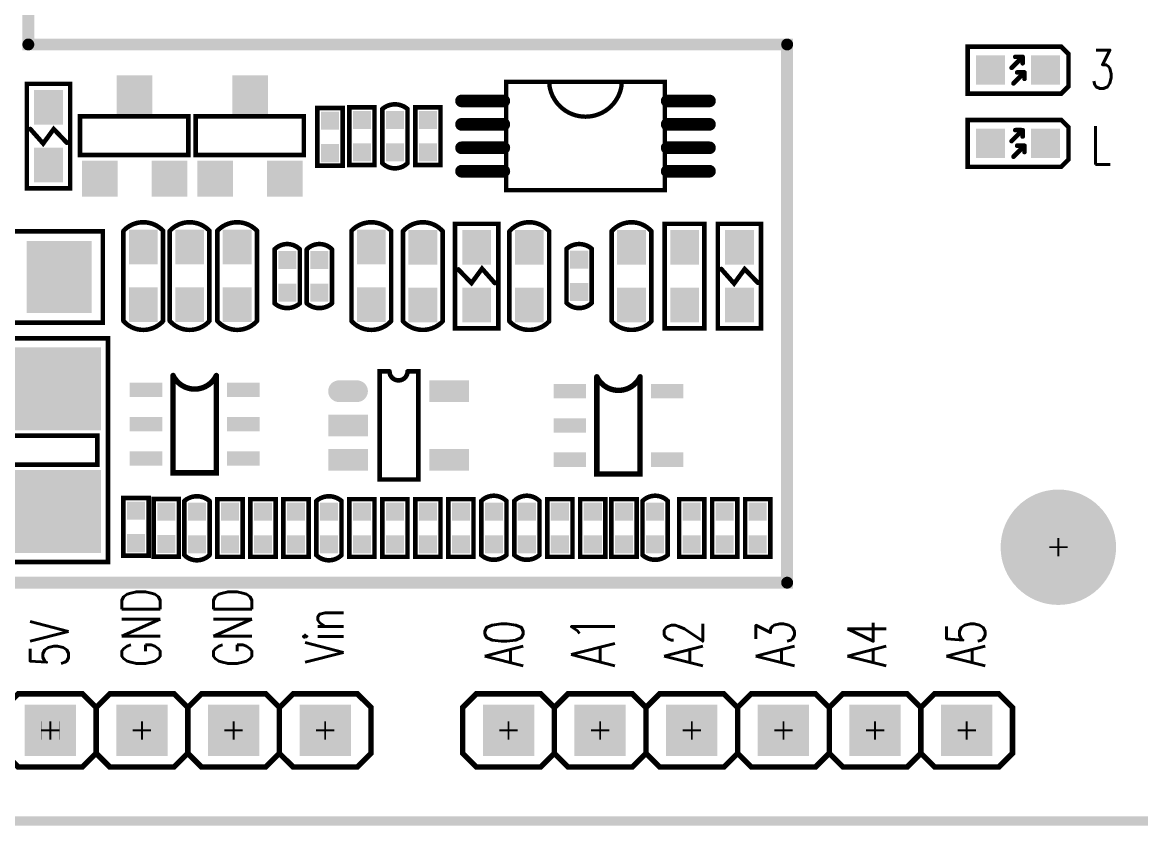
# Model space of a CAD drawing. Extents: x -3 to 111, y -1 to 54.
# Drawn here: x 37.22 to 68.22, y -0.13 to 22.15 of the extents above; entities that cross this region are included whole.
import ezdxf

# ---------------------------------------------------------------- set-up
doc = ezdxf.new("R2010")
doc.units = 0
for name, color, linetype in [('2D_LINE_126', 2, 'CONTINUOUS'), ('BOARD_OUTLINE_00', 254, 'CONTINUOUS'), ('DRIL_NPLTE_THRU_01', 176, 'CONTINUOUS'), ('DRIL_NPLTE_THRU_02', 23, 'CONTINUOUS'), ('DRIL_NPLTE_THRU_03', 6, 'CONTINUOUS'), ('DRIL_NPLTE_THRU_04', 176, 'CONTINUOUS'), ('DRIL_PLTE_THRU_01', 176, 'CONTINUOUS'), ('DRIL_PLTE_THRU_02', 23, 'CONTINUOUS'), ('DRIL_PLTE_THRU_03', 6, 'CONTINUOUS'), ('DRIL_PLTE_THRU_04', 176, 'CONTINUOUS'), ('DRIL_SYMBOL', 254, 'CONTINUOUS'), ('PADS_BOT', 254, 'CONTINUOUS'), ('PADS_INNER', 254, 'CONTINUOUS'), ('PADS_TOP', 254, 'CONTINUOUS'), ('PART_TOP_2DLINE_00', 254, 'CONTINUOUS'), ('PART_TOP_2DLINE_01', 254, 'CONTINUOUS'), ('PART_TOP_COPPER_126', 254, 'CONTINUOUS'), ('TEXT_126', 2, 'CONTINUOUS')]:
    doc.layers.add(name, color=color, linetype=linetype)
doc.styles.add('W0$1524', font='simplex', dxfattribs={"width": 0.75})

# ---------------------------------------------------------------- blocks, each defined once
blk = doc.blocks.new('BOARD_1')
at = {"layer": 'BOARD_OUTLINE_00', "const_width": 0.254}
blk.add_lwpolyline([(22.209, 77.724, 0.414214), (21.209, 76.724), (21.209, 25.384, 0.414214), (22.209, 24.384), (128.905, 24.384, 0.414214), (129.921, 25.384), (129.921, 76.724, 0.406566), (128.905, 77.724)], format="xyb", close=True, dxfattribs=at)
blk = doc.blocks.new('SMOOTH_0$3302')
at = {"const_width": 0.1651}
blk.add_lwpolyline([(-0.08255, 0, 1), (0.08255, 0, 1)], format="xyb", close=True, dxfattribs=at)
blk = doc.blocks.new('DRAWING_17')
at = {"layer": '2D_LINE_126', "const_width": 0.3302}
blk.add_lwpolyline([(0.8128, 0.3048), (18.796, 0.3048), (18.796, -24.4856), (39.8272, -24.4856), (39.8272, -39.412926), (0.8128, -39.412926)], close=True, dxfattribs=at)
at = {"layer": '2D_LINE_126'}
for p in [(18.796, -24.4856), (39.8272, -24.4856), (39.8272, -39.412926)]:
    blk.add_blockref('SMOOTH_0$3302', p, dxfattribs=at)
blk = doc.blocks.new('SMOOTH_0$127')
at = {"const_width": 0.0635}
blk.add_lwpolyline([(-0.03175, 0, 1), (0.03175, 0, 1)], format="xyb", close=True, dxfattribs=at)
blk = doc.blocks.new('PART_BODY_TOP_158')
at = {"layer": 'PART_TOP_2DLINE_01', "const_width": 0.127}
blk.add_lwpolyline([(-1.45, -0.6), (-1.45, 0.6), (1.45, 0.6), (1.45, -0.6)], close=True, dxfattribs=at)
blk.add_lwpolyline([(0.195, 0.503), (-0.206, 0.148), (0.195, -0.145), (-0.185, -0.509)], dxfattribs=at)
at = {"layer": 'PART_TOP_2DLINE_01'}
for p in [(-1.45, 0.6), (1.45, 0.6), (0.195, 0.503), (-0.206, 0.148), (0.195, -0.145), (-1.45, -0.6), (-0.185, -0.509), (1.45, -0.6)]:
    blk.add_blockref('SMOOTH_0$127', p, dxfattribs=at)
blk = doc.blocks.new('DRIL_HOLE_0')
blk.add_lwpolyline([(0, 0, 1), (0, 0, 1)], format="xyb", close=True)
blk = doc.blocks.new('PAD_0')
blk.add_lwpolyline([(0, 0, 1), (0, 0, 1)], format="xyb", close=True)
blk = doc.blocks.new('PAD_4')
at = {"const_width": 0.8}
blk.add_lwpolyline([(-0.4825, 0), (0.4825, 0)], dxfattribs=at)
blk = doc.blocks.new('STK_TOP_16')
at = {"layer": 'DRIL_PLTE_THRU_01'}
blk.add_blockref('DRIL_HOLE_0', (0, 0), dxfattribs=at)
at = {"layer": 'DRIL_PLTE_THRU_02'}
blk.add_blockref('DRIL_HOLE_0', (0, 0), dxfattribs=at)
at = {"layer": 'DRIL_PLTE_THRU_03'}
blk.add_blockref('DRIL_HOLE_0', (0, 0), dxfattribs=at)
at = {"layer": 'DRIL_PLTE_THRU_04'}
blk.add_blockref('DRIL_HOLE_0', (0, 0), dxfattribs=at)
at = {"layer": 'PADS_BOT'}
blk.add_blockref('PAD_0', (0, 0), dxfattribs=at)
at = {"layer": 'PADS_INNER'}
blk.add_blockref('PAD_0', (0, 0), dxfattribs=at)
at = {"layer": 'PADS_TOP'}
blk.add_blockref('PAD_4', (0, 0), dxfattribs=at)
blk = doc.blocks.new('SYM_TOP_13')
for name, p in [('PART_BODY_TOP_158', (0, 0)), ('STK_TOP_16', (-0.8, 0)), ('STK_TOP_16', (0.8, 0))]:
    blk.add_blockref(name, p)
blk = doc.blocks.new('PART_TOP_54')
blk.add_blockref('SYM_TOP_13', (0, 0))
blk = doc.blocks.new('PART_BODY_TOP_150')
at = {"layer": 'PART_TOP_2DLINE_00', "const_width": 0.127}
blk.add_lwpolyline([(0.75, -0.35, 0.414214), (0.75, 0.35), (-0.75, 0.35, 0.373387), (-0.75, -0.35)], format="xyb", close=True, dxfattribs=at)
at = {"layer": 'PART_TOP_2DLINE_00'}
for p in [(-0.75, 0.35), (0.75, 0.35), (-0.75, -0.35), (0.75, -0.35)]:
    blk.add_blockref('SMOOTH_0$127', p, dxfattribs=at)
blk = doc.blocks.new('PAD_1')
at = {"const_width": 0.5}
blk.add_lwpolyline([(-0.25, 0), (0.25, 0)], dxfattribs=at)
blk = doc.blocks.new('STK_TOP_6')
at = {"layer": 'DRIL_PLTE_THRU_01'}
blk.add_blockref('DRIL_HOLE_0', (0, 0), dxfattribs=at)
at = {"layer": 'DRIL_PLTE_THRU_02'}
blk.add_blockref('DRIL_HOLE_0', (0, 0), dxfattribs=at)
at = {"layer": 'DRIL_PLTE_THRU_03'}
blk.add_blockref('DRIL_HOLE_0', (0, 0), dxfattribs=at)
at = {"layer": 'DRIL_PLTE_THRU_04'}
blk.add_blockref('DRIL_HOLE_0', (0, 0), dxfattribs=at)
at = {"layer": 'PADS_BOT'}
blk.add_blockref('PAD_0', (0, 0), dxfattribs=at)
at = {"layer": 'PADS_INNER'}
blk.add_blockref('PAD_0', (0, 0), dxfattribs=at)
at = {"layer": 'PADS_TOP'}
blk.add_blockref('PAD_1', (0, 0), dxfattribs=at)
blk = doc.blocks.new('STK_TOP_7')
at = {"layer": 'DRIL_PLTE_THRU_01'}
blk.add_blockref('DRIL_HOLE_0', (0, 0), dxfattribs=at)
at = {"layer": 'DRIL_PLTE_THRU_02'}
blk.add_blockref('DRIL_HOLE_0', (0, 0), dxfattribs=at)
at = {"layer": 'DRIL_PLTE_THRU_03'}
blk.add_blockref('DRIL_HOLE_0', (0, 0), dxfattribs=at)
at = {"layer": 'DRIL_PLTE_THRU_04'}
blk.add_blockref('DRIL_HOLE_0', (0, 0), dxfattribs=at)
at = {"layer": 'PADS_BOT'}
blk.add_blockref('PAD_0', (0, 0), dxfattribs=at)
at = {"layer": 'PADS_INNER'}
blk.add_blockref('PAD_0', (0, 0), dxfattribs=at)
at = {"layer": 'PADS_TOP'}
blk.add_blockref('PAD_1', (0, 0), dxfattribs=at)
blk = doc.blocks.new('SYM_TOP_5')
for name, p in [('PART_BODY_TOP_150', (0, 0)), ('STK_TOP_6', (-0.45, 0)), ('STK_TOP_7', (0.45, 0))]:
    blk.add_blockref(name, p)
blk = doc.blocks.new('PART_TOP_58')
blk.add_blockref('SYM_TOP_5', (0, 0))
blk = doc.blocks.new('PART_BODY_TOP_173')
at = {"layer": 'PART_TOP_2DLINE_01', "const_width": 0.127}
blk.add_lwpolyline([(-0.8, -0.35), (-0.8, 0.35), (0.8, 0.35), (0.8, -0.35)], close=True, dxfattribs=at)
at = {"layer": 'PART_TOP_2DLINE_01'}
for p in [(-0.8, 0.35), (0.8, 0.35), (-0.8, -0.35), (0.8, -0.35)]:
    blk.add_blockref('SMOOTH_0$127', p, dxfattribs=at)
blk = doc.blocks.new('SYM_TOP_28')
for name, p in [('PART_BODY_TOP_173', (0, 0)), ('STK_TOP_7', (-0.45, 0)), ('STK_TOP_7', (0.45, 0))]:
    blk.add_blockref(name, p)
blk = doc.blocks.new('PART_TOP_59')
blk.add_blockref('SYM_TOP_28', (0, 0))
blk = doc.blocks.new('PART_TOP_94')
blk.add_blockref('SYM_TOP_28', (0, 0))
blk = doc.blocks.new('PART_TOP_95')
blk.add_blockref('SYM_TOP_5', (0, 0))
blk = doc.blocks.new('PART_TOP_96')
blk.add_blockref('SYM_TOP_28', (0, 0))
blk = doc.blocks.new('PART_TOP_97')
blk.add_blockref('SYM_TOP_28', (0, 0))
blk = doc.blocks.new('PART_TOP_98')
blk.add_blockref('SYM_TOP_28', (0, 0))
blk = doc.blocks.new('PART_TOP_99')
blk.add_blockref('SYM_TOP_28', (0, 0))
blk = doc.blocks.new('PART_TOP_100')
blk.add_blockref('SYM_TOP_5', (0, 0))
blk = doc.blocks.new('PART_TOP_101')
blk.add_blockref('SYM_TOP_28', (0, 0))
blk = doc.blocks.new('PART_TOP_102')
blk.add_blockref('SYM_TOP_5', (0, 0))
blk = doc.blocks.new('PART_TOP_103')
blk.add_blockref('SYM_TOP_5', (0, 0))
blk = doc.blocks.new('PART_TOP_104')
blk.add_blockref('SYM_TOP_28', (0, 0))
blk = doc.blocks.new('PART_TOP_105')
blk.add_blockref('SYM_TOP_5', (0, 0))
blk = doc.blocks.new('PART_BODY_TOP_174')
at = {"layer": 'PART_TOP_2DLINE_01', "const_width": 0.127}
blk.add_lwpolyline([(-1.45, -0.55), (-1.45, 0.55), (1.45, 0.55), (1.45, -0.55)], close=True, dxfattribs=at)
at = {"layer": 'PART_TOP_2DLINE_01'}
for p in [(-1.45, 0.55), (1.45, 0.55), (-1.45, -0.55), (1.45, -0.55)]:
    blk.add_blockref('SMOOTH_0$127', p, dxfattribs=at)
blk = doc.blocks.new('SYM_TOP_29')
for name, p in [('STK_TOP_16', (-0.8, 0)), ('PART_BODY_TOP_174', (0, 0)), ('STK_TOP_16', (0.8, 0))]:
    blk.add_blockref(name, p)
blk = doc.blocks.new('PART_TOP_116')
blk.add_blockref('SYM_TOP_29', (0, 0))
blk = doc.blocks.new('PART_BODY_TOP_198')
at = {"layer": 'PART_TOP_2DLINE_00', "const_width": 0.127}
for points in [[(-1.27, 3.106), (1.264, 3.106), (1.264, -3.104), (-1.27, -3.104)], [(0.784, -0.551), (0.901, -0.551), (-0.022, 0.372), (-0.943, -0.55)]]:
    blk.add_lwpolyline(points, close=True, dxfattribs=at)
blk.add_lwpolyline([(-0.972, 0.443), (1.036, 0.443)], dxfattribs=at)
at = {"layer": 'PART_TOP_2DLINE_00'}
for p in [(-1.27, 3.106), (1.264, 3.106), (-0.972, 0.443), (-0.022, 0.372), (1.036, 0.443), (-0.943, -0.55), (0.784, -0.551), (0.901, -0.551), (-1.27, -3.104), (1.264, -3.104)]:
    blk.add_blockref('SMOOTH_0$127', p, dxfattribs=at)
blk = doc.blocks.new('PAD_19')
at = {"const_width": 1.800098}
blk.add_lwpolyline([(-0.999998, 0), (0.999998, 0)], dxfattribs=at)
blk = doc.blocks.new('STK_TOP_74')
at = {"layer": 'DRIL_PLTE_THRU_01'}
blk.add_blockref('DRIL_HOLE_0', (0, 0), dxfattribs=at)
at = {"layer": 'DRIL_PLTE_THRU_02'}
blk.add_blockref('DRIL_HOLE_0', (0, 0), dxfattribs=at)
at = {"layer": 'DRIL_PLTE_THRU_03'}
blk.add_blockref('DRIL_HOLE_0', (0, 0), dxfattribs=at)
at = {"layer": 'DRIL_PLTE_THRU_04'}
blk.add_blockref('DRIL_HOLE_0', (0, 0), dxfattribs=at)
at = {"layer": 'PADS_BOT'}
blk.add_blockref('PAD_0', (0, 0), dxfattribs=at)
at = {"layer": 'PADS_INNER'}
blk.add_blockref('PAD_0', (0, 0), dxfattribs=at)
at = {"layer": 'PADS_TOP'}
blk.add_blockref('PAD_19', (0, 0), dxfattribs=at)
blk = doc.blocks.new('SYM_TOP_53')
for name, p in [('PART_BODY_TOP_198', (0, 0)), ('STK_TOP_74', (0, 1.89992)), ('STK_TOP_74', (0, -1.899918))]:
    blk.add_blockref(name, p)
blk = doc.blocks.new('PART_TOP_119')
blk.add_blockref('SYM_TOP_53', (0, 0))
blk = doc.blocks.new('PART_TOP_120')
blk.add_blockref('SYM_TOP_28', (0, 0))
blk = doc.blocks.new('PART_TOP_121')
blk.add_blockref('SYM_TOP_28', (0, 0))
blk = doc.blocks.new('PART_TOP_122')
blk.add_blockref('SYM_TOP_28', (0, 0))
blk = doc.blocks.new('PART_TOP_135')
blk.add_blockref('SYM_TOP_28', (0, 0))
blk = doc.blocks.new('PART_TOP_141')
blk.add_blockref('SYM_TOP_28', (0, 0))
blk = doc.blocks.new('SMOOTH_0$1524')
at = {"const_width": 0.0762}
blk.add_lwpolyline([(-0.0381, 0, 1), (0.0381, 0, 1)], format="xyb", close=True, dxfattribs=at)
blk = doc.blocks.new('SMOOTH_0$00254')
at = {"const_width": 0.00127}
blk.add_lwpolyline([(-0.001, 0, 1), (0.001, 0, 1)], format="xyb", close=True, dxfattribs=at)
blk = doc.blocks.new('PART_BODY_TOP_164')
at = {"layer": 'PART_TOP_2DLINE_00', "const_width": 0.152}
for points in [[(-5.08, -0.635), (-5.461, -1.016), (-7.239, -1.016), (-7.62, -0.635), (-7.62, 0.635), (-7.239, 1.016), (-5.461, 1.016), (-5.08, 0.635)], [(2.54, -0.635), (2.159, -1.016), (0.381, -1.016), (0, -0.635), (0, 0.635), (-0.381, 1.016), (-2.159, 1.016), (-2.54, 0.635)], [(0, 0.635), (0.381, 1.016), (2.159, 1.016), (2.54, 0.635), (2.54, -0.635), (2.921, -1.016), (4.699, -1.016), (5.08, -0.635)], [(2.54, 0.635), (2.921, 1.016), (4.699, 1.016), (5.08, 0.635), (5.08, -0.635), (5.461, -1.016), (7.239, -1.016), (7.62, -0.635), (7.62, 0.635), (7.239, 1.016), (5.461, 1.016), (5.08, 0.635)], [(0, -0.635), (-0.381, -1.016), (-2.159, -1.016), (-2.54, -0.635)]]:
    blk.add_lwpolyline(points, dxfattribs=at)
blk.add_lwpolyline([(-5.08, -0.635), (-5.08, 0.635), (-4.699, 1.016), (-2.921, 1.016), (-2.54, 0.635), (-2.54, -0.635), (-2.921, -1.016), (-4.699, -1.016)], close=True, dxfattribs=at)
at = {"layer": 'PART_TOP_COPPER_126', "const_width": 0.00254}
for points in [[(-6.604, -0.254), (-6.096, -0.254), (-6.096, 0.254), (-6.604, 0.254)], [(-4.064, -0.254), (-3.556, -0.254), (-3.556, 0.254), (-4.064, 0.254)], [(-1.524, -0.254), (-1.016, -0.254), (-1.016, 0.254), (-1.524, 0.254)], [(1.016, -0.254), (1.524, -0.254), (1.524, 0.254), (1.016, 0.254)], [(3.556, -0.254), (4.064, -0.254), (4.064, 0.254), (3.556, 0.254)], [(6.096, -0.254), (6.604, -0.254), (6.604, 0.254), (6.096, 0.254)]]:
    blk.add_lwpolyline(points, close=True, dxfattribs=at)
at = {"layer": 'PART_TOP_2DLINE_00'}
for p in [(-7.239, 1.016), (-5.461, 1.016), (-4.699, 1.016), (-2.921, 1.016), (-2.159, 1.016), (-0.381, 1.016), (0.381, 1.016), (2.159, 1.016), (2.921, 1.016), (4.699, 1.016), (5.461, 1.016), (7.239, 1.016), (-7.62, 0.635), (-5.08, 0.635), (-5.08, 0.635), (-2.54, 0.635), (-2.54, 0.635), (0, 0.635), (0, 0.635), (2.54, 0.635), (2.54, 0.635), (5.08, 0.635), (5.08, 0.635), (7.62, 0.635), (-7.62, -0.635), (-5.08, -0.635), (-5.08, -0.635), (-2.54, -0.635), (-2.54, -0.635), (0, -0.635), (0, -0.635), (2.54, -0.635), (2.54, -0.635), (5.08, -0.635), (5.08, -0.635), (7.62, -0.635), (-7.239, -1.016), (-5.461, -1.016), (-4.699, -1.016), (-2.921, -1.016), (-2.159, -1.016), (-0.381, -1.016), (0.381, -1.016), (2.159, -1.016), (2.921, -1.016), (4.699, -1.016), (5.461, -1.016), (7.239, -1.016)]:
    blk.add_blockref('SMOOTH_0$1524', p, dxfattribs=at)
at = {"layer": 'PART_TOP_COPPER_126'}
for p in [(-6.604, 0.254), (-6.096, 0.254), (-4.064, 0.254), (-3.556, 0.254), (-1.524, 0.254), (-1.016, 0.254), (1.016, 0.254), (1.524, 0.254), (3.556, 0.254), (4.064, 0.254), (6.096, 0.254), (6.604, 0.254), (-6.604, -0.254), (-6.096, -0.254), (-4.064, -0.254), (-3.556, -0.254), (-1.524, -0.254), (-1.016, -0.254), (1.016, -0.254), (1.524, -0.254), (3.556, -0.254), (4.064, -0.254), (6.096, -0.254), (6.604, -0.254)]:
    blk.add_blockref('SMOOTH_0$00254', p, dxfattribs=at)
blk = doc.blocks.new('DRIL_SYMBOL_0$8500006667')
at = {"layer": 'DRIL_SYMBOL', "const_width": 0.0508}
for points in [[(-0.254, 0), (0.254, 0)], [(0, -0.254), (0, 0.254)]]:
    blk.add_lwpolyline(points, dxfattribs=at)
blk = doc.blocks.new('DRIL_HOLE_0$8500006667')
at = {"const_width": 0.425}
blk.add_lwpolyline([(-0.2125, 0, 1), (0.2125, 0, 1)], format="xyb", close=True, dxfattribs=at)
blk.add_blockref('DRIL_SYMBOL_0$8500006667', (0, 0))
blk = doc.blocks.new('PAD_28')
at = {"const_width": 1.4224}
blk.add_lwpolyline([(-0.7112, 0), (0.7112, 0)], dxfattribs=at)
blk = doc.blocks.new('STK_TOP_29')
at = {"layer": 'DRIL_PLTE_THRU_01'}
blk.add_blockref('DRIL_HOLE_0$8500006667', (0, 0), dxfattribs=at)
at = {"layer": 'DRIL_PLTE_THRU_02'}
blk.add_blockref('DRIL_HOLE_0$8500006667', (0, 0), dxfattribs=at)
at = {"layer": 'DRIL_PLTE_THRU_03'}
blk.add_blockref('DRIL_HOLE_0$8500006667', (0, 0), dxfattribs=at)
at = {"layer": 'DRIL_PLTE_THRU_04'}
blk.add_blockref('DRIL_HOLE_0$8500006667', (0, 0), dxfattribs=at)
at = {"layer": 'PADS_BOT', "rotation": 90}
blk.add_blockref('PAD_28', (0, 0), dxfattribs=at)
at = {"layer": 'PADS_INNER', "rotation": 90}
blk.add_blockref('PAD_28', (0, 0), dxfattribs=at)
at = {"layer": 'PADS_TOP', "rotation": 90}
blk.add_blockref('PAD_28', (0, 0), dxfattribs=at)
blk = doc.blocks.new('SYM_TOP_19')
for name, p in [('STK_TOP_29', (-6.35, 0)), ('STK_TOP_29', (-3.81, 0)), ('STK_TOP_29', (-1.27, 0)), ('STK_TOP_29', (1.27, 0)), ('STK_TOP_29', (3.81, 0)), ('STK_TOP_29', (6.35, 0)), ('PART_BODY_TOP_164', (0, 0))]:
    blk.add_blockref(name, p)
blk = doc.blocks.new('PART_TOP_142')
blk.add_blockref('SYM_TOP_19', (0, 0))
blk = doc.blocks.new('PART_BODY_TOP_199')
at = {"layer": 'PART_TOP_2DLINE_00', "const_width": 0.127}
blk.add_lwpolyline([(-3.1, 2.8), (3.1, 2.8), (3.1, -2.8), (-3.1, -2.8)], close=True, dxfattribs=at)
at = {"layer": 'PART_TOP_COPPER_126', "const_width": 0.127}
blk.add_lwpolyline([(-0.4, 2.5), (0.4, 2.5), (0.4, -2.5), (-0.4, -2.5)], close=True, dxfattribs=at)
at = {"layer": 'PART_TOP_2DLINE_00'}
for p in [(-3.1, 2.8), (3.1, 2.8), (-3.1, -2.8), (3.1, -2.8)]:
    blk.add_blockref('SMOOTH_0$127', p, dxfattribs=at)
at = {"layer": 'PART_TOP_COPPER_126'}
for p in [(-0.4, 2.5), (0.4, 2.5), (-0.4, -2.5), (0.4, -2.5)]:
    blk.add_blockref('SMOOTH_0$127', p, dxfattribs=at)
blk = doc.blocks.new('PAD_30')
at = {"const_width": 2.3}
blk.add_lwpolyline([(-2.6, 0), (2.6, 0)], dxfattribs=at)
blk = doc.blocks.new('STK_TOP_75')
at = {"layer": 'DRIL_NPLTE_THRU_01'}
blk.add_blockref('DRIL_HOLE_0', (0, 0), dxfattribs=at)
at = {"layer": 'DRIL_NPLTE_THRU_02'}
blk.add_blockref('DRIL_HOLE_0', (0, 0), dxfattribs=at)
at = {"layer": 'DRIL_NPLTE_THRU_03'}
blk.add_blockref('DRIL_HOLE_0', (0, 0), dxfattribs=at)
at = {"layer": 'DRIL_NPLTE_THRU_04'}
blk.add_blockref('DRIL_HOLE_0', (0, 0), dxfattribs=at)
at = {"layer": 'PADS_BOT'}
blk.add_blockref('PAD_0', (0, 0), dxfattribs=at)
at = {"layer": 'PADS_INNER'}
blk.add_blockref('PAD_0', (0, 0), dxfattribs=at)
at = {"layer": 'PADS_TOP', "rotation": 90}
blk.add_blockref('PAD_30', (0, 0), dxfattribs=at)
blk = doc.blocks.new('SYM_TOP_54')
for name, p in [('STK_TOP_75', (-1.7, 0)), ('STK_TOP_75', (1.7, 0)), ('PART_BODY_TOP_199', (0, 0))]:
    blk.add_blockref(name, p)
blk = doc.blocks.new('PART_TOP_148')
blk.add_blockref('SYM_TOP_54', (0, 0))
blk = doc.blocks.new('PART_TOP_149')
blk.add_blockref('SYM_TOP_28', (0, 0))
blk = doc.blocks.new('PART_TOP_150')
blk.add_blockref('SYM_TOP_28', (0, 0))
blk = doc.blocks.new('PART_BODY_TOP_151')
at = {"layer": 'PART_TOP_2DLINE_01', "const_width": 0.127}
blk.add_lwpolyline([(1.25, -0.55, 0.432739), (1.25, 0.55), (-1.25, 0.55, 0.450467), (-1.25, -0.55)], format="xyb", close=True, dxfattribs=at)
at = {"layer": 'PART_TOP_2DLINE_01'}
for p in [(-1.25, 0.55), (1.25, 0.55), (-1.25, -0.55), (1.25, -0.55)]:
    blk.add_blockref('SMOOTH_0$127', p, dxfattribs=at)
blk = doc.blocks.new('PAD_3')
at = {"const_width": 0.8}
blk.add_lwpolyline([(-0.48, 0), (0.48, 0)], dxfattribs=at)
blk = doc.blocks.new('STK_TOP_8')
at = {"layer": 'DRIL_PLTE_THRU_01'}
blk.add_blockref('DRIL_HOLE_0', (0, 0), dxfattribs=at)
at = {"layer": 'DRIL_PLTE_THRU_02'}
blk.add_blockref('DRIL_HOLE_0', (0, 0), dxfattribs=at)
at = {"layer": 'DRIL_PLTE_THRU_03'}
blk.add_blockref('DRIL_HOLE_0', (0, 0), dxfattribs=at)
at = {"layer": 'DRIL_PLTE_THRU_04'}
blk.add_blockref('DRIL_HOLE_0', (0, 0), dxfattribs=at)
at = {"layer": 'PADS_BOT'}
blk.add_blockref('PAD_0', (0, 0), dxfattribs=at)
at = {"layer": 'PADS_INNER'}
blk.add_blockref('PAD_0', (0, 0), dxfattribs=at)
at = {"layer": 'PADS_TOP'}
blk.add_blockref('PAD_3', (0, 0), dxfattribs=at)
blk = doc.blocks.new('SYM_TOP_6')
for name, p in [('STK_TOP_8', (-0.8, 0)), ('PART_BODY_TOP_151', (0, 0)), ('STK_TOP_8', (0.8, 0))]:
    blk.add_blockref(name, p)
blk = doc.blocks.new('PART_TOP_151')
blk.add_blockref('SYM_TOP_6', (0, 0))
blk = doc.blocks.new('SMOOTH_0$14986')
at = {"const_width": 0.0749}
blk.add_lwpolyline([(-0.037, 0, 1), (0.037, 0, 1)], format="xyb", close=True, dxfattribs=at)
blk = doc.blocks.new('PART_BODY_TOP_179')
at = {"layer": 'PART_TOP_2DLINE_01', "const_width": 0.15}
blk.add_lwpolyline([(-1.35, 0.6), (1.35, 0.6), (1.35, -0.6), (-1.35, -0.6, 0.629124)], format="xyb", close=True, dxfattribs=at)
at = {"layer": 'PART_TOP_2DLINE_01'}
for p in [(-1.35, 0.6), (1.35, 0.6), (-1.35, -0.6), (1.35, -0.6)]:
    blk.add_blockref('SMOOTH_0$14986', p, dxfattribs=at)
blk = doc.blocks.new('PAD_12')
at = {"const_width": 0.4}
blk.add_lwpolyline([(-0.45, 0), (0.45, 0)], dxfattribs=at)
blk = doc.blocks.new('STK_TOP_45')
at = {"layer": 'DRIL_PLTE_THRU_01'}
blk.add_blockref('DRIL_HOLE_0', (0, 0), dxfattribs=at)
at = {"layer": 'DRIL_PLTE_THRU_02'}
blk.add_blockref('DRIL_HOLE_0', (0, 0), dxfattribs=at)
at = {"layer": 'DRIL_PLTE_THRU_03'}
blk.add_blockref('DRIL_HOLE_0', (0, 0), dxfattribs=at)
at = {"layer": 'DRIL_PLTE_THRU_04'}
blk.add_blockref('DRIL_HOLE_0', (0, 0), dxfattribs=at)
at = {"layer": 'PADS_BOT'}
blk.add_blockref('PAD_0', (0, 0), dxfattribs=at)
at = {"layer": 'PADS_INNER'}
blk.add_blockref('PAD_0', (0, 0), dxfattribs=at)
at = {"layer": 'PADS_TOP', "rotation": 90}
blk.add_blockref('PAD_12', (0, 0), dxfattribs=at)
blk = doc.blocks.new('SYM_TOP_34')
for name, p in [('STK_TOP_45', (-0.95, 1.35)), ('STK_TOP_45', (0.95, 1.35)), ('PART_BODY_TOP_179', (0, 0)), ('STK_TOP_45', (-0.95, -1.35)), ('STK_TOP_45', (0, -1.35)), ('STK_TOP_45', (0.95, -1.35))]:
    blk.add_blockref(name, p)
blk = doc.blocks.new('PART_TOP_156')
blk.add_blockref('SYM_TOP_34', (0, 0))
blk = doc.blocks.new('PART_TOP_157')
blk.add_blockref('SYM_TOP_6', (0, 0))
blk = doc.blocks.new('PART_TOP_159')
blk.add_blockref('SYM_TOP_5', (0, 0))
blk = doc.blocks.new('SMOOTH_0$1499')
at = {"const_width": 0.075}
blk.add_lwpolyline([(-0.037, 0, 1), (0.037, 0, 1)], format="xyb", close=True, dxfattribs=at)
blk = doc.blocks.new('PART_BODY_TOP_200')
at = {"layer": 'PART_TOP_2DLINE_01', "const_width": 0.15}
blk.add_lwpolyline([(-1.35, 0.6), (1.35, 0.6), (1.35, -0.6), (-1.35, -0.6, 0.629124)], format="xyb", close=True, dxfattribs=at)
at = {"layer": 'PART_TOP_2DLINE_01'}
for p in [(-1.35, 0.6), (1.35, 0.6), (-1.35, -0.6), (1.35, -0.6)]:
    blk.add_blockref('SMOOTH_0$1499', p, dxfattribs=at)
blk = doc.blocks.new('SYM_TOP_55')
for name, p in [('STK_TOP_45', (-0.95, 1.35)), ('STK_TOP_45', (0, 1.35)), ('STK_TOP_45', (0.95, 1.35)), ('PART_BODY_TOP_200', (0, 0)), ('STK_TOP_45', (-0.95, -1.35)), ('STK_TOP_45', (0, -1.35)), ('STK_TOP_45', (0.95, -1.35))]:
    blk.add_blockref(name, p)
blk = doc.blocks.new('PART_TOP_161')
blk.add_blockref('SYM_TOP_55', (0, 0))
blk = doc.blocks.new('PART_TOP_162')
blk.add_blockref('SYM_TOP_6', (0, 0))
blk = doc.blocks.new('PART_TOP_164')
blk.add_blockref('SYM_TOP_13', (0, 0))
blk = doc.blocks.new('SMOOTH_0$11989')
at = {"const_width": 0.059945}
blk.add_lwpolyline([(-0.029972, 0, 1), (0.029972, 0, 1)], format="xyb", close=True, dxfattribs=at)
blk = doc.blocks.new('PART_BODY_TOP_182')
at = {"layer": 'PART_TOP_2DLINE_01', "const_width": 0.12}
blk.add_lwpolyline([(-2.2, 1.5), (2.2, 1.5), (2.2, -1.5), (-2.2, -1.5)], close=True, dxfattribs=at)
blk.add_lwpolyline([(-1, 1.47), (-1, 1.403, 0.865464), (1, 1.403), (1, 1.504)], format="xyb", dxfattribs=at)
at = {"layer": 'PART_TOP_2DLINE_01'}
for p in [(-2.2, 1.5), (1, 1.504), (2.2, 1.5), (-1, 1.47), (-1, 1.403), (1, 1.403), (-2.2, -1.5), (2.2, -1.5)]:
    blk.add_blockref('SMOOTH_0$11989', p, dxfattribs=at)
blk = doc.blocks.new('PAD_37')
at = {"const_width": 0.175}
blk.add_lwpolyline([(-0.587, -0.0875), (0.587, -0.0875, 1), (0.587, 0.0875), (-0.587, 0.0875, 1)], format="xyb", close=True, dxfattribs=at)
blk = doc.blocks.new('STK_TOP_49')
at = {"layer": 'DRIL_NPLTE_THRU_01'}
blk.add_blockref('DRIL_HOLE_0', (0, 0), dxfattribs=at)
at = {"layer": 'DRIL_NPLTE_THRU_02'}
blk.add_blockref('DRIL_HOLE_0', (0, 0), dxfattribs=at)
at = {"layer": 'DRIL_NPLTE_THRU_03'}
blk.add_blockref('DRIL_HOLE_0', (0, 0), dxfattribs=at)
at = {"layer": 'DRIL_NPLTE_THRU_04'}
blk.add_blockref('DRIL_HOLE_0', (0, 0), dxfattribs=at)
at = {"layer": 'PADS_BOT'}
blk.add_blockref('PAD_0', (0, 0), dxfattribs=at)
at = {"layer": 'PADS_INNER'}
blk.add_blockref('PAD_0', (0, 0), dxfattribs=at)
at = {"layer": 'PADS_TOP'}
blk.add_blockref('PAD_37', (0, 0), dxfattribs=at)
blk = doc.blocks.new('SYM_TOP_37')
for name, p in [('PART_BODY_TOP_182', (0, 0)), ('STK_TOP_49', (-2.85, 0.975)), ('STK_TOP_49', (2.85, 0.975)), ('STK_TOP_49', (-2.85, 0.32512)), ('STK_TOP_49', (2.84988, 0.32512)), ('STK_TOP_49', (-2.85, -0.32512)), ('STK_TOP_49', (2.84988, -0.32512)), ('STK_TOP_49', (-2.85, -0.975)), ('STK_TOP_49', (2.84988, -0.975106))]:
    blk.add_blockref(name, p)
blk = doc.blocks.new('PART_TOP_167')
blk.add_blockref('SYM_TOP_37', (0, 0))
blk = doc.blocks.new('PART_TOP_168')
blk.add_blockref('SYM_TOP_6', (0, 0))
blk = doc.blocks.new('PART_TOP_173')
blk.add_blockref('SYM_TOP_13', (0, 0))
blk = doc.blocks.new('PART_TOP_179')
blk.add_blockref('SYM_TOP_28', (0, 0))
blk = doc.blocks.new('PART_BODY_TOP_196')
at = {"layer": 'PART_TOP_2DLINE_00', "const_width": 0.127}
blk.add_lwpolyline([(1.197, -0.649986), (1.397, -0.449986), (1.397, 0.449986), (1.197, 0.649986), (-1.397, 0.649986), (-1.397, -0.649986)], close=True, dxfattribs=at)
for points in [[(-0.1778, 0.0635), (0.1143, 0.3556)], [(0.1016, 0.3683), (-0.0762, 0.3683)], [(0.127, 0.3683), (0.127, 0.1905)], [(0.1524, -0.0635), (-0.0254, -0.0635)], [(0.1778, -0.0635), (0.1778, -0.2413)], [(-0.127, -0.3683), (0.1651, -0.0762)]]:
    blk.add_lwpolyline(points, dxfattribs=at)
at = {"layer": 'PART_TOP_2DLINE_00'}
for p in [(-1.397, 0.649986), (1.197, 0.649986), (-0.0762, 0.3683), (0.1016, 0.3683), (0.1143, 0.3556), (0.127, 0.3683), (1.397, 0.449986), (-0.1778, 0.0635), (-0.0254, -0.0635), (0.127, 0.1905), (0.1524, -0.0635), (0.1778, -0.0635), (-0.127, -0.3683), (0.1651, -0.0762), (0.1778, -0.2413), (-1.397, -0.649986), (1.197, -0.649986), (1.397, -0.449986)]:
    blk.add_blockref('SMOOTH_0$127', p, dxfattribs=at)
blk = doc.blocks.new('PAD_29')
at = {"const_width": 0.8}
blk.add_lwpolyline([(-0.4064, 0), (0.4064, 0)], dxfattribs=at)
blk = doc.blocks.new('STK_TOP_72')
at = {"layer": 'DRIL_NPLTE_THRU_01'}
blk.add_blockref('DRIL_HOLE_0', (0, 0), dxfattribs=at)
at = {"layer": 'DRIL_NPLTE_THRU_02'}
blk.add_blockref('DRIL_HOLE_0', (0, 0), dxfattribs=at)
at = {"layer": 'DRIL_NPLTE_THRU_03'}
blk.add_blockref('DRIL_HOLE_0', (0, 0), dxfattribs=at)
at = {"layer": 'DRIL_NPLTE_THRU_04'}
blk.add_blockref('DRIL_HOLE_0', (0, 0), dxfattribs=at)
at = {"layer": 'PADS_BOT'}
blk.add_blockref('PAD_0', (0, 0), dxfattribs=at)
at = {"layer": 'PADS_INNER'}
blk.add_blockref('PAD_0', (0, 0), dxfattribs=at)
at = {"layer": 'PADS_TOP', "rotation": 90}
blk.add_blockref('PAD_29', (0, 0), dxfattribs=at)
blk = doc.blocks.new('SYM_TOP_51')
for name, p in [('PART_BODY_TOP_196', (0, 0)), ('STK_TOP_72', (-0.762, 0)), ('STK_TOP_72', (0.762, 0))]:
    blk.add_blockref(name, p)
blk = doc.blocks.new('PART_TOP_180')
blk.add_blockref('SYM_TOP_51', (0, 0))
blk = doc.blocks.new('PART_TOP_189')
blk.add_blockref('SYM_TOP_5', (0, 0))
blk = doc.blocks.new('PART_TOP_190')
blk.add_blockref('SYM_TOP_6', (0, 0))
blk = doc.blocks.new('DRIL_SYMBOL_3$1999933333')
at = {"layer": 'DRIL_SYMBOL', "const_width": 0.0508}
for points in [[(-0.254, 0), (0.254, 0)], [(0, -0.254), (0, 0.254)]]:
    blk.add_lwpolyline(points, dxfattribs=at)
blk = doc.blocks.new('DRIL_HOLE_3$1999933333')
at = {"const_width": 1.599997}
blk.add_lwpolyline([(-0.799998, 0, 1), (0.799998, 0, 1)], format="xyb", close=True, dxfattribs=at)
blk.add_blockref('DRIL_SYMBOL_3$1999933333', (0, 0))
blk = doc.blocks.new('PAD_39')
at = {"const_width": 1.599997}
blk.add_lwpolyline([(0, -0.799998, 1), (0, 0.799998, 1)], format="xyb", close=True, dxfattribs=at)
blk = doc.blocks.new('STK_TOP_68')
at = {"layer": 'DRIL_NPLTE_THRU_01'}
blk.add_blockref('DRIL_HOLE_3$1999933333', (0, 0), dxfattribs=at)
at = {"layer": 'DRIL_NPLTE_THRU_02'}
blk.add_blockref('DRIL_HOLE_3$1999933333', (0, 0), dxfattribs=at)
at = {"layer": 'DRIL_NPLTE_THRU_03'}
blk.add_blockref('DRIL_HOLE_3$1999933333', (0, 0), dxfattribs=at)
at = {"layer": 'DRIL_NPLTE_THRU_04'}
blk.add_blockref('DRIL_HOLE_3$1999933333', (0, 0), dxfattribs=at)
at = {"layer": 'PADS_BOT'}
blk.add_blockref('PAD_0', (0, 0), dxfattribs=at)
at = {"layer": 'PADS_INNER'}
blk.add_blockref('PAD_0', (0, 0), dxfattribs=at)
at = {"layer": 'PADS_TOP'}
blk.add_blockref('PAD_39', (0, 0), dxfattribs=at)
blk = doc.blocks.new('SYM_TOP_46')
blk.add_blockref('STK_TOP_68', (0, 0))
blk = doc.blocks.new('PART_TOP_194')
blk.add_blockref('SYM_TOP_46', (0, 0))
blk = doc.blocks.new('PART_TOP_223')
blk.add_blockref('SYM_TOP_51', (0, 0))
blk = doc.blocks.new('PART_TOP_270')
blk.add_blockref('SYM_TOP_6', (0, 0))
blk = doc.blocks.new('PART_BODY_TOP_155')
at = {"layer": 'PART_TOP_2DLINE_01', "const_width": 0.127}
blk.add_lwpolyline([(-1.511, -0.523), (1.489, -0.523), (1.489, 0.545), (-1.511, 0.545)], close=True, dxfattribs=at)
at = {"layer": 'PART_TOP_2DLINE_01'}
for p in [(-1.511, 0.545), (1.489, 0.545), (-1.511, -0.523), (1.489, -0.523)]:
    blk.add_blockref('SMOOTH_0$127', p, dxfattribs=at)
blk = doc.blocks.new('PAD_5')
at = {"const_width": 0.9906}
blk.add_lwpolyline([(-0.4953, 0), (0.4953, 0)], dxfattribs=at)
blk = doc.blocks.new('STK_TOP_12')
at = {"layer": 'DRIL_PLTE_THRU_01'}
blk.add_blockref('DRIL_HOLE_0', (0, 0), dxfattribs=at)
at = {"layer": 'DRIL_PLTE_THRU_02'}
blk.add_blockref('DRIL_HOLE_0', (0, 0), dxfattribs=at)
at = {"layer": 'DRIL_PLTE_THRU_03'}
blk.add_blockref('DRIL_HOLE_0', (0, 0), dxfattribs=at)
at = {"layer": 'DRIL_PLTE_THRU_04'}
blk.add_blockref('DRIL_HOLE_0', (0, 0), dxfattribs=at)
at = {"layer": 'PADS_BOT'}
blk.add_blockref('PAD_0', (0, 0), dxfattribs=at)
at = {"layer": 'PADS_INNER'}
blk.add_blockref('PAD_0', (0, 0), dxfattribs=at)
at = {"layer": 'PADS_TOP'}
blk.add_blockref('PAD_5', (0, 0), dxfattribs=at)
blk = doc.blocks.new('PAD_6')
at = {"const_width": 0.991}
blk.add_lwpolyline([(-0.6, 0), (0.6, 0)], dxfattribs=at)
blk = doc.blocks.new('STK_TOP_13')
at = {"layer": 'DRIL_PLTE_THRU_01'}
blk.add_blockref('DRIL_HOLE_0', (0, 0), dxfattribs=at)
at = {"layer": 'DRIL_PLTE_THRU_02'}
blk.add_blockref('DRIL_HOLE_0', (0, 0), dxfattribs=at)
at = {"layer": 'DRIL_PLTE_THRU_03'}
blk.add_blockref('DRIL_HOLE_0', (0, 0), dxfattribs=at)
at = {"layer": 'DRIL_PLTE_THRU_04'}
blk.add_blockref('DRIL_HOLE_0', (0, 0), dxfattribs=at)
at = {"layer": 'PADS_BOT'}
blk.add_blockref('PAD_0', (0, 0), dxfattribs=at)
at = {"layer": 'PADS_INNER'}
blk.add_blockref('PAD_0', (0, 0), dxfattribs=at)
at = {"layer": 'PADS_TOP', "rotation": 90}
blk.add_blockref('PAD_6', (0, 0), dxfattribs=at)
blk = doc.blocks.new('SYM_TOP_10')
for name, p in [('STK_TOP_13', (0, 1.081024)), ('PART_BODY_TOP_155', (0, 0)), ('STK_TOP_12', (-0.9652, -1.1811)), ('STK_TOP_12', (0.9652, -1.1811))]:
    blk.add_blockref(name, p)
blk = doc.blocks.new('PART_TOP_282')
blk.add_blockref('SYM_TOP_10', (0, 0))
blk = doc.blocks.new('PART_TOP_288')
blk.add_blockref('SYM_TOP_28', (0, 0))
blk = doc.blocks.new('PART_TOP_291')
blk.add_blockref('SYM_TOP_5', (0, 0))
blk = doc.blocks.new('PART_BODY_TOP_181')
at = {"layer": 'PART_TOP_2DLINE_01', "const_width": 0.127}
blk.add_lwpolyline([(-1.5, -0.25, 1), (-1.5, 0.25), (-1.5, 0.547), (1.5, 0.547), (1.5, -0.521), (-1.5, -0.521)], format="xyb", close=True, dxfattribs=at)
at = {"layer": 'PART_TOP_2DLINE_01'}
for p in [(-1.5, 0.547), (-1.5, 0.25), (1.5, 0.547), (-1.5, -0.25), (-1.5, -0.521), (1.5, -0.521)]:
    blk.add_blockref('SMOOTH_0$127', p, dxfattribs=at)
blk = doc.blocks.new('PAD_47')
at = {"const_width": 0.3}
blk.add_lwpolyline([(-0.25, -0.15), (0.25, -0.15, 1), (0.25, 0.15), (-0.25, 0.15, 1)], format="xyb", close=True, dxfattribs=at)
blk = doc.blocks.new('STK_TOP_48')
at = {"layer": 'DRIL_PLTE_THRU_01'}
blk.add_blockref('DRIL_HOLE_0', (0, 0), dxfattribs=at)
at = {"layer": 'DRIL_PLTE_THRU_02'}
blk.add_blockref('DRIL_HOLE_0', (0, 0), dxfattribs=at)
at = {"layer": 'DRIL_PLTE_THRU_03'}
blk.add_blockref('DRIL_HOLE_0', (0, 0), dxfattribs=at)
at = {"layer": 'DRIL_PLTE_THRU_04'}
blk.add_blockref('DRIL_HOLE_0', (0, 0), dxfattribs=at)
at = {"layer": 'PADS_BOT'}
blk.add_blockref('PAD_0', (0, 0), dxfattribs=at)
at = {"layer": 'PADS_INNER'}
blk.add_blockref('PAD_0', (0, 0), dxfattribs=at)
at = {"layer": 'PADS_TOP', "rotation": 90}
blk.add_blockref('PAD_47', (0, 0), dxfattribs=at)
blk = doc.blocks.new('PAD_48')
at = {"const_width": 0.6}
blk.add_lwpolyline([(-0.55, 0), (0.55, 0)], dxfattribs=at)
blk = doc.blocks.new('STK_TOP_47')
at = {"layer": 'DRIL_PLTE_THRU_01'}
blk.add_blockref('DRIL_HOLE_0', (0, 0), dxfattribs=at)
at = {"layer": 'DRIL_PLTE_THRU_02'}
blk.add_blockref('DRIL_HOLE_0', (0, 0), dxfattribs=at)
at = {"layer": 'DRIL_PLTE_THRU_03'}
blk.add_blockref('DRIL_HOLE_0', (0, 0), dxfattribs=at)
at = {"layer": 'DRIL_PLTE_THRU_04'}
blk.add_blockref('DRIL_HOLE_0', (0, 0), dxfattribs=at)
at = {"layer": 'PADS_BOT'}
blk.add_blockref('PAD_0', (0, 0), dxfattribs=at)
at = {"layer": 'PADS_INNER'}
blk.add_blockref('PAD_0', (0, 0), dxfattribs=at)
at = {"layer": 'PADS_TOP', "rotation": 90}
blk.add_blockref('PAD_48', (0, 0), dxfattribs=at)
blk = doc.blocks.new('SYM_TOP_36')
for name, p in [('STK_TOP_47', (-0.95, 1.39999)), ('STK_TOP_47', (0.95, 1.39999)), ('PART_BODY_TOP_181', (0, 0)), ('STK_TOP_47', (-0.000002, -1.4)), ('STK_TOP_47', (0.95, -1.4)), ('STK_TOP_48', (-0.95, -1.4))]:
    blk.add_blockref(name, p)
blk = doc.blocks.new('PART_TOP_294')
blk.add_blockref('SYM_TOP_36', (0, 0))
blk = doc.blocks.new('PART_TOP_295')
blk.add_blockref('SYM_TOP_6', (0, 0))
blk = doc.blocks.new('PART_TOP_313')
blk.add_blockref('SYM_TOP_10', (0, 0))
blk = doc.blocks.new('PART_TOP_314')
blk.add_blockref('SYM_TOP_28', (0, 0))
blk = doc.blocks.new('PART_BODY_TOP_211')
at = {"layer": 'PART_TOP_2DLINE_00', "const_width": 0.152}
for points in [[(-7.62, -0.635), (-8.001, -1.016), (-9.779, -1.016), (-10.16, -0.635), (-10.16, 0.635), (-9.779, 1.016), (-8.001, 1.016), (-7.62, 0.635)], [(-5.08, -0.635), (-5.461, -1.016), (-7.239, -1.016), (-7.62, -0.635), (-7.62, 0.635), (-7.239, 1.016), (-5.461, 1.016), (-5.08, 0.635)], [(-2.54, -0.635), (-2.921, -1.016), (-4.699, -1.016), (-5.08, -0.635), (-5.08, 0.635), (-4.699, 1.016), (-2.921, 1.016), (-2.54, 0.635)], [(0, -0.635), (-0.381, -1.016), (-2.159, -1.016), (-2.54, -0.635), (-2.54, 0.635), (-2.159, 1.016), (-0.381, 1.016), (0, 0.635)], [(2.54, -0.635), (2.159, -1.016), (0.381, -1.016), (0, -0.635), (0, 0.635), (0.381, 1.016), (2.159, 1.016), (2.54, 0.635)], [(5.08, -0.635), (4.699, -1.016), (2.921, -1.016), (2.54, -0.635), (2.54, 0.635), (2.921, 1.016), (4.699, 1.016), (5.08, 0.635)], [(7.62, -0.635), (8.001, -1.016), (9.779, -1.016), (10.16, -0.635), (10.16, 0.635), (9.779, 1.016), (8.001, 1.016), (7.62, 0.635), (7.62, -0.635), (7.239, -1.016), (5.461, -1.016), (5.08, -0.635), (5.08, 0.635), (5.461, 1.016), (7.239, 1.016), (7.62, 0.635)]]:
    blk.add_lwpolyline(points, dxfattribs=at)
at = {"layer": 'PART_TOP_COPPER_126', "const_width": 0.00254}
for points in [[(-9.144, -0.254), (-8.636, -0.254), (-8.636, 0.254), (-9.144, 0.254)], [(-6.604, -0.254), (-6.096, -0.254), (-6.096, 0.254), (-6.604, 0.254)], [(-4.064, -0.254), (-3.556, -0.254), (-3.556, 0.254), (-4.064, 0.254)], [(-1.524, -0.254), (-1.016, -0.254), (-1.016, 0.254), (-1.524, 0.254)], [(1.016, -0.254), (1.524, -0.254), (1.524, 0.254), (1.016, 0.254)], [(3.556, -0.254), (4.064, -0.254), (4.064, 0.254), (3.556, 0.254)], [(6.096, -0.254), (6.604, -0.254), (6.604, 0.254), (6.096, 0.254)], [(8.636, -0.254), (9.144, -0.254), (9.144, 0.254), (8.636, 0.254)]]:
    blk.add_lwpolyline(points, close=True, dxfattribs=at)
at = {"layer": 'PART_TOP_2DLINE_00'}
for p in [(-9.779, 1.016), (-8.001, 1.016), (-7.239, 1.016), (-5.461, 1.016), (-4.699, 1.016), (-2.921, 1.016), (-2.159, 1.016), (-0.381, 1.016), (0.381, 1.016), (2.159, 1.016), (2.921, 1.016), (4.699, 1.016), (5.461, 1.016), (7.239, 1.016), (8.001, 1.016), (9.779, 1.016), (-10.16, 0.635), (-7.62, 0.635), (-7.62, 0.635), (-5.08, 0.635), (-5.08, 0.635), (-2.54, 0.635), (-2.54, 0.635), (0, 0.635), (0, 0.635), (2.54, 0.635), (2.54, 0.635), (5.08, 0.635), (5.08, 0.635), (7.62, 0.635), (7.62, 0.635), (10.16, 0.635), (-10.16, -0.635), (-7.62, -0.635), (-7.62, -0.635), (-5.08, -0.635), (-5.08, -0.635), (-2.54, -0.635), (-2.54, -0.635), (0, -0.635), (0, -0.635), (2.54, -0.635), (2.54, -0.635), (5.08, -0.635), (5.08, -0.635), (7.62, -0.635), (7.62, -0.635), (10.16, -0.635), (-9.779, -1.016), (-8.001, -1.016), (-7.239, -1.016), (-5.461, -1.016), (-4.699, -1.016), (-2.921, -1.016), (-2.159, -1.016), (-0.381, -1.016), (0.381, -1.016), (2.159, -1.016), (2.921, -1.016), (4.699, -1.016), (5.461, -1.016), (7.239, -1.016), (8.001, -1.016), (9.779, -1.016)]:
    blk.add_blockref('SMOOTH_0$1524', p, dxfattribs=at)
at = {"layer": 'PART_TOP_COPPER_126'}
for p in [(-9.144, 0.254), (-8.636, 0.254), (-6.604, 0.254), (-6.096, 0.254), (-4.064, 0.254), (-3.556, 0.254), (-1.524, 0.254), (-1.016, 0.254), (1.016, 0.254), (1.524, 0.254), (3.556, 0.254), (4.064, 0.254), (6.096, 0.254), (6.604, 0.254), (8.636, 0.254), (9.144, 0.254), (-9.144, -0.254), (-8.636, -0.254), (-6.604, -0.254), (-6.096, -0.254), (-4.064, -0.254), (-3.556, -0.254), (-1.524, -0.254), (-1.016, -0.254), (1.016, -0.254), (1.524, -0.254), (3.556, -0.254), (4.064, -0.254), (6.096, -0.254), (6.604, -0.254), (8.636, -0.254), (9.144, -0.254)]:
    blk.add_blockref('SMOOTH_0$00254', p, dxfattribs=at)
blk = doc.blocks.new('SYM_TOP_66')
for name, p in [('STK_TOP_29', (-8.89, 0)), ('STK_TOP_29', (-6.35, 0)), ('STK_TOP_29', (-3.81, 0)), ('STK_TOP_29', (-1.27, 0)), ('STK_TOP_29', (1.27, 0)), ('STK_TOP_29', (3.81, 0)), ('STK_TOP_29', (6.35, 0)), ('STK_TOP_29', (8.89, 0)), ('PART_BODY_TOP_211', (0, 0))]:
    blk.add_blockref(name, p)
blk = doc.blocks.new('PART_TOP_336')
blk.add_blockref('SYM_TOP_66', (0, 0))

msp = doc.modelspace()

# ---------------------------------------------------------------- block references
for name, p in [('BOARD_1', (-21.209, -24.384)), ('DRAWING_17', (18.593, 46.025)), ('PART_TOP_223', (64.821, 20.828)), ('PART_TOP_282', (40.335, 18.999)), ('PART_TOP_313', (43.536, 18.999)), ('PART_TOP_167', (52.832, 18.999)), ('PART_TOP_180', (64.821, 18.796)), ('PART_TOP_194', (65.938, 7.595)), ('PART_TOP_336', (36.728, 2.515)), ('PART_TOP_142', (57.048, 2.515))]:
    msp.add_blockref(name, p)
for name, p, rotation in [('PART_TOP_54', (37.948, 18.999), 90), ('PART_TOP_96', (45.749, 18.975), 90), ('PART_TOP_97', (46.634, 18.999), 270), ('PART_TOP_95', (47.549, 18.999), 270), ('PART_TOP_98', (48.463, 18.999), 90), ('PART_TOP_119', (36.347, 15.088), 270), ('PART_TOP_295', (40.575, 15.121), 90), ('PART_TOP_162', (41.859, 15.121), 90), ('PART_TOP_190', (43.177, 15.121), 90), ('PART_TOP_151', (46.896, 15.121), 90), ('PART_TOP_168', (48.323, 15.111), 270), ('PART_TOP_164', (49.816, 15.116), 270), ('PART_TOP_157', (51.274, 15.111), 270), ('PART_TOP_270', (54.107, 15.111), 270), ('PART_TOP_116', (55.579, 15.116), 90), ('PART_TOP_173', (57.099, 15.116), 90), ('PART_TOP_159', (44.564, 15.109), 90), ('PART_TOP_189', (45.456, 15.109), 90), ('PART_TOP_105', (52.656, 15.123), 270), ('PART_TOP_148', (36.8, 10.287), 90), ('PART_TOP_161', (42, 11.009), 270), ('PART_TOP_294', (47.65, 10.973), 270), ('PART_TOP_156', (53.746, 10.973), 270), ('PART_TOP_149', (40.373, 8.158), 90), ('PART_TOP_150', (41.21, 8.132), 270), ('PART_TOP_291', (42.062, 8.128), 270), ('PART_TOP_288', (42.977, 8.128), 90), ('PART_TOP_141', (43.891, 8.128), 90), ('PART_TOP_122', (44.806, 8.128), 90), ('PART_TOP_103', (45.72, 8.128), 270), ('PART_TOP_104', (46.634, 8.128), 90), ('PART_TOP_120', (47.549, 8.128), 270), ('PART_TOP_121', (48.463, 8.128), 90), ('PART_TOP_101', (49.378, 8.128), 90), ('PART_TOP_102', (50.292, 8.128), 90), ('PART_TOP_100', (51.206, 8.128), 90), ('PART_TOP_99', (52.121, 8.128), 270), ('PART_TOP_94', (53.035, 8.128), 270), ('PART_TOP_59', (53.899, 8.128), 270), ('PART_TOP_58', (54.762, 8.128), 90), ('PART_TOP_314', (55.778, 8.128), 270), ('PART_TOP_179', (56.693, 8.128), 270), ('PART_TOP_135', (57.607, 8.128), 270)]:
    msp.add_blockref(name, p, dxfattribs=dict(rotation=rotation))

# ---------------------------------------------------------------- texts
at = {"layer": 'TEXT_126', "style": 'W0$1524', "width": 0.75}
for s, p in [('3', (66.816, 20.317)), ('L', (66.827, 18.211))]:
    msp.add_text(s, height=1.067, dxfattribs=at).set_placement(p)
for s, height, p in [('GND', 1.0668, (41.046, 4.267)), ('GND', 1.0668, (43.586, 4.267)), ('Vin', 1.0668, (46.126, 4.369)), ('5V', 1.0668, (38.506, 4.267)), ('A0', 1.0668, (51.105, 4.267)), ('A1', 1.209, (53.645, 4.267)), ('A2', 1.0668, (56.083, 4.267)), ('A3', 1.0668, (58.623, 4.267)), ('A4', 1.0668, (61.163, 4.267)), ('A5', 1.0668, (63.906, 4.267))]:
    msp.add_text(s, height=height, rotation=90, dxfattribs=at).set_placement(p)

doc.saveas('drawing.dxf')
